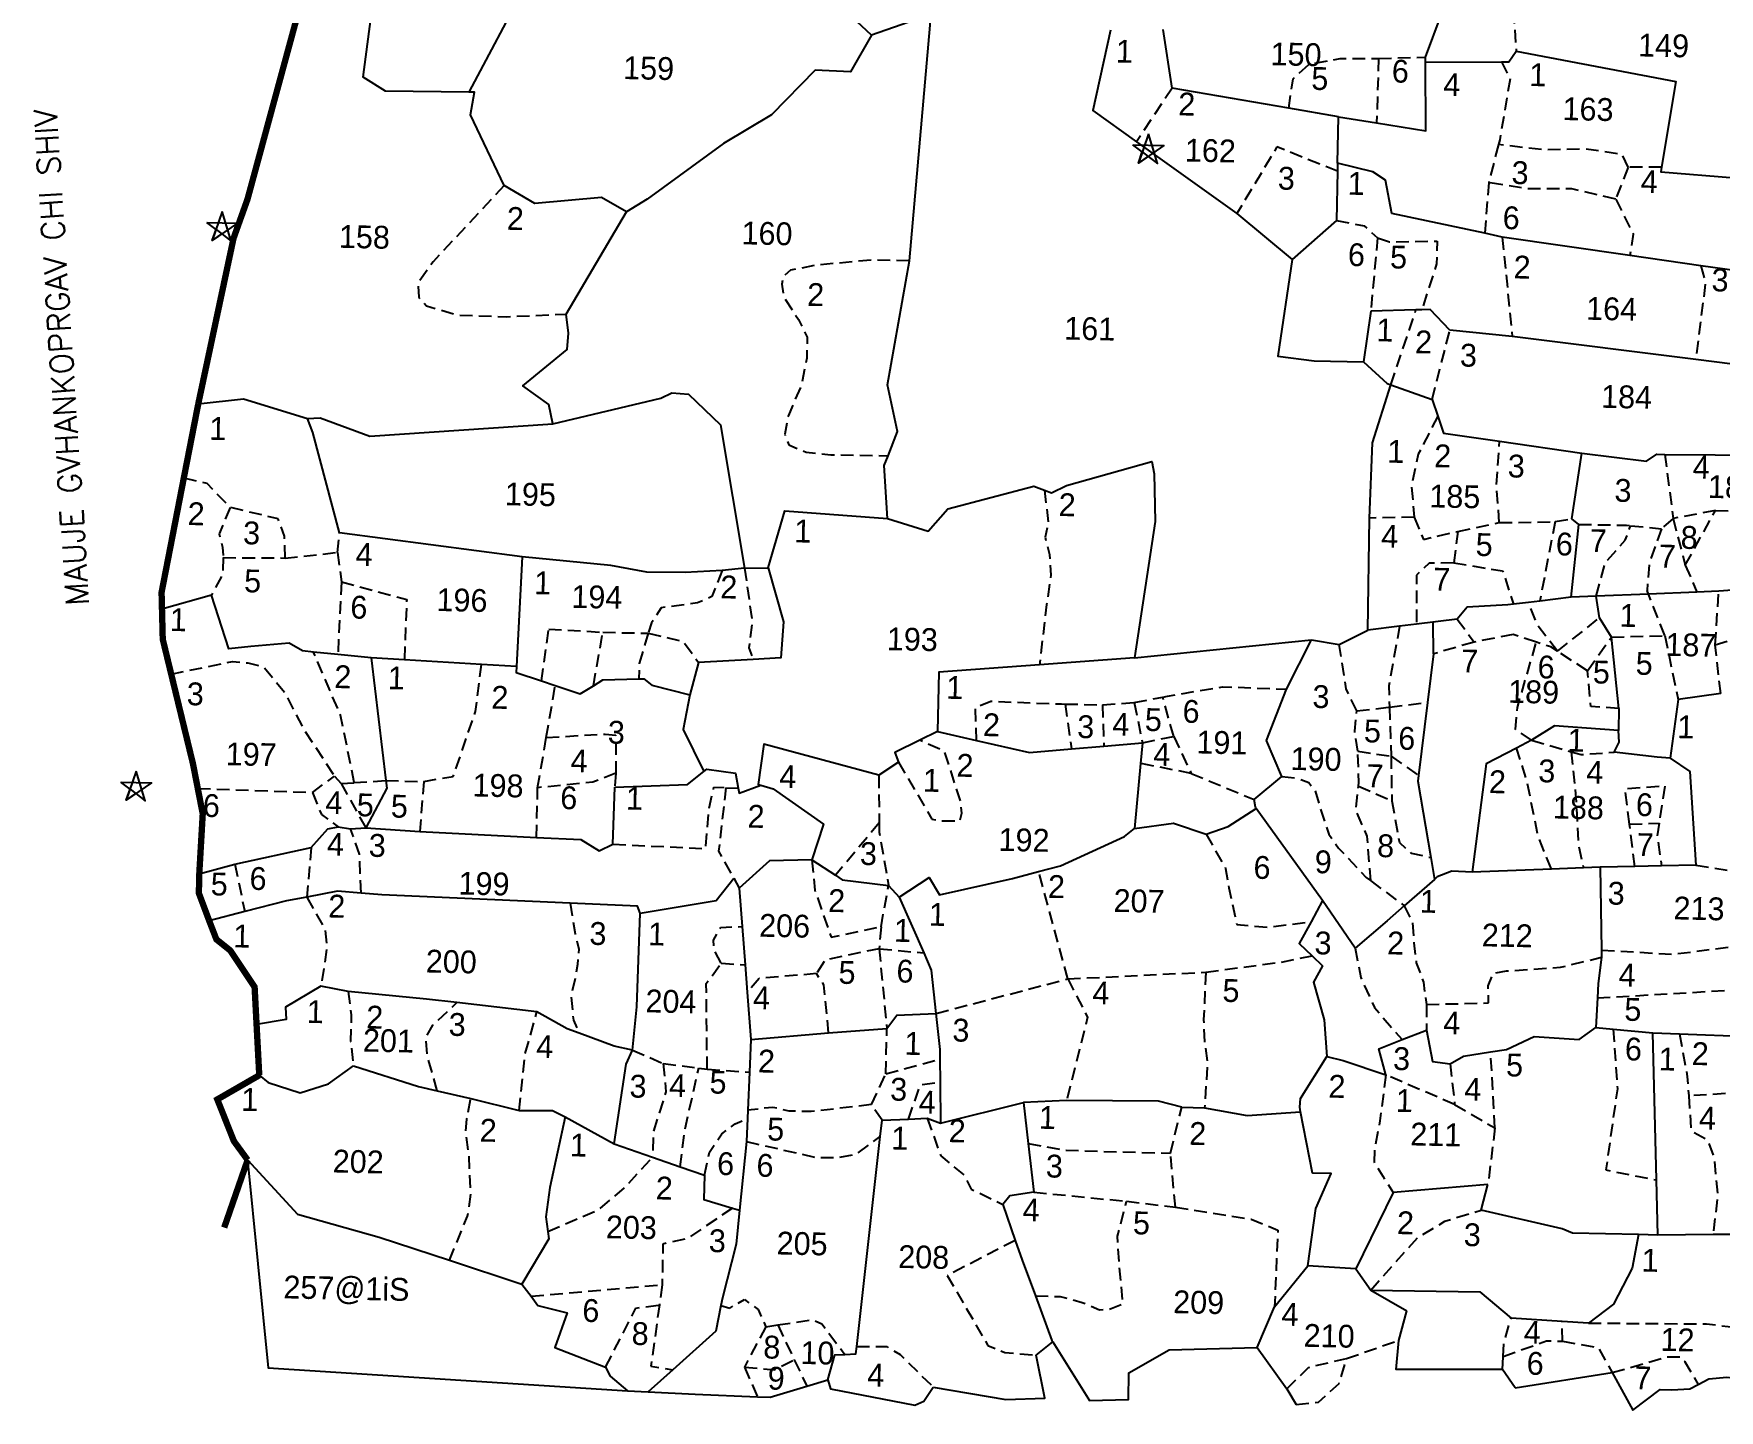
# Model space of a CAD drawing. Header units: metres. Extents: x 291404 to 294611, y 2095644 to 2100556.
# Drawn here: x 291773 to 292436, y 2098961 to 2099503 of the extents above; entities that cross this region are included whole.
import ezdxf
from ezdxf.enums import TextEntityAlignment as Align

# ---------------------------------------------------------------- set-up
doc = ezdxf.new("R2010")
doc.units = ezdxf.units.M
doc.header["$MEASUREMENT"] = 0
doc.linetypes.add('DASHED', pattern=[0.75, 0.5, -0.25])
doc.linetypes.add('DIVIDE', pattern=[1.25, 0.5, -0.25, 0, -0.25, 0, -0.25])
for name, color, linetype in [('OFF', 1, 'Continuous'), ('POLY_PARCEL', 6, 'Continuous'), ('POLY_SUBPARCEL', 6, 'DASHED'), ('SYM_STONE', 1, 'Continuous'), ('TEXT_MAPIN', 7, 'Continuous'), ('TEXT_MAPOUT', 7, 'Continuous'), ('TEXT_PARCEL', 7, 'Continuous'), ('V_BOUND_LINE', 7, 'Continuous'), ('V_DIVIDE_LINE', 7, 'DIVIDE')]:
    doc.layers.add(name, color=color, linetype=linetype)
doc.styles.get("Standard").update_dxf_attribs({"font": 'simplex.shx'})
doc.styles.add('TEXT_MAP', font='', dxfattribs={"height": 2.5})
doc.styles.get('TEXT_MAP').set_extended_font_data('Kruti Dev 050')

# ---------------------------------------------------------------- blocks, each defined once
blk = doc.blocks.new('STONE_STAR')
for points in [[(-0.607, 0.197), (0.607, 0.197), (-0.376, -0.517), (-0.233, -0.075)], [(0, 0.639), (-0.376, -0.517), (0, -0.244), (0.375, -0.517)]]:
    blk.add_lwpolyline(points, close=True)
blk.add_lwpolyline([(-0.233, -0.075), (0, -0.244)])

msp = doc.modelspace()

# ---------------------------------------------------------------- linework, layer by layer
at = {"layer": 'OFF'}
for points in [[(291856.86, 2099059.83), (291864.92, 2098978.07), (292006.31, 2098969.06)], [(292292.69, 2099016.99), (292298.61, 2099008.65)]]:
    msp.add_lwpolyline(points, dxfattribs=at)
at = {"layer": 'POLY_PARCEL'}
for points in [[(291943.91, 2099479.82), (291911.06, 2099480.18), (291902.24, 2099485.73), (291906, 2099513.71), (291883.29, 2099535.15)], [(292102.21, 2099502.3), (292092.74, 2099511.08), (292072.02, 2099511.88), (292068.22, 2099534.83)], [(291966.31, 2099522.13), (291943.91, 2099479.82)], [(292125.26, 2099506.23), (292125.62, 2099510.37), (292102.21, 2099502.3)], [(292320.15, 2099493.58), (292326.33, 2099510.14)], [(292102.21, 2099502.3), (292094.03, 2099487.82), (292080.1, 2099488.48), (292062.92, 2099470.98), (292044.09, 2099459.58), (292013.94, 2099437.71), (292005.87, 2099432.78)], [(292117.13, 2099413.48), (292125.26, 2099506.23)], [(292196.28, 2099504.17), (292189.27, 2099472.65), (292206.46, 2099460.33)], [(292220.46, 2099481.45), (292216.99, 2099504.49)], [(292320.16, 2099491.6), (292320.15, 2099493.58)], [(292349.98, 2099491.71), (292352.98, 2099491.73), (292355.84, 2099496.02)], [(292355.84, 2099496.02), (292418.57, 2099483.99), (292412.97, 2099450.29)], [(292300.91, 2099467.77), (292320.33, 2099464.67), (292320.16, 2099491.6)], [(292320.16, 2099491.6), (292349.98, 2099491.71)], [(292266.34, 2099473.54), (292220.46, 2099481.45)], [(291957.82, 2099443.09), (291944.47, 2099470.89), (291946.09, 2099479.79), (291943.91, 2099479.82)], [(292285.98, 2099470.15), (292266.34, 2099473.54)], [(292285.59, 2099451.95), (292285.98, 2099470.15)], [(292285.98, 2099470.15), (292300.91, 2099467.77)], [(292206.46, 2099460.33), (292245.91, 2099432.07)], [(292285.52, 2099448.76), (292285.11, 2099429.39)], [(292285.59, 2099451.95), (292285.52, 2099448.76)], [(292343.47, 2099424.31), (292306.96, 2099432.09), (292304.46, 2099445.21), (292299.38, 2099448.49), (292285.59, 2099451.95)], [(292412.97, 2099450.29), (292412.67, 2099448.48), (292441.63, 2099446.1)], [(292005.87, 2099432.78), (291995.98, 2099438.35), (291969.83, 2099436.05), (291957.82, 2099443.09)], [(291982.13, 2099392.54), (292005.87, 2099432.78)], [(292245.91, 2099432.07), (292267.64, 2099414)], [(292285.11, 2099429.39), (292267.64, 2099414)], [(292350.34, 2099422.85), (292343.47, 2099424.31)], [(292400.55, 2099415.61), (292350.34, 2099422.85)], [(292267.64, 2099414), (292262.1, 2099376.06), (292276.3, 2099374.18), (292295.7, 2099373.76)], [(292428.4, 2099411.59), (292400.55, 2099415.61)], [(292108.73, 2099336.84), (292112.48, 2099346.39), (292108.58, 2099364.7), (292117.13, 2099413.48)], [(292442.65, 2099409.53), (292428.4, 2099411.59)], [(292316.39, 2099394.18), (292298.61, 2099393.66)], [(292318.7, 2099394.25), (292316.39, 2099394.18)], [(292329.75, 2099386.26), (292322, 2099394.35), (292318.7, 2099394.25)], [(291976.92, 2099349.42), (291975.29, 2099356.95), (291965.08, 2099364.32), (291982.55, 2099378.6), (291983.04, 2099385.02), (291982.13, 2099392.54)], [(292298.61, 2099393.66), (292295.7, 2099373.76)], [(292354.26, 2099383.76), (292329.75, 2099386.26)], [(292426.41, 2099374.62), (292354.26, 2099383.76)], [(292470.81, 2099369), (292426.41, 2099374.62)], [(292295.7, 2099373.76), (292305.03, 2099365.25), (292306.53, 2099364.71)], [(291976.92, 2099349.42), (292019.44, 2099359.46), (292023.77, 2099361.51), (292030.2, 2099361.01), (292042.81, 2099348.95), (292052.34, 2099292.64)], [(292298.12, 2099312.3), (292299.3, 2099341.94), (292306.53, 2099364.71)], [(292306.53, 2099364.71), (292322.72, 2099358.93)], [(291837.45, 2099357.29), (291855.2, 2099359.16), (291880.42, 2099351.48)], [(292322.72, 2099358.93), (292324.94, 2099352.39)], [(291880.42, 2099351.48), (291885.43, 2099351.73), (291904.95, 2099344.52), (291976.92, 2099349.42)], [(291893.01, 2099306.44), (291882.48, 2099346.01), (291880.42, 2099351.48)], [(292324.94, 2099352.39), (292327.19, 2099345.77), (292349.25, 2099342.58)], [(292349.25, 2099342.58), (292381.69, 2099337.88)], [(292108.54, 2099312.17), (292107.19, 2099332.93), (292108.73, 2099336.84)], [(292170.25, 2099323.28), (292173, 2099322.27), (292178.97, 2099325.09), (292212.49, 2099334.58), (292213.46, 2099329.73), (292213.87, 2099310.92), (292205.74, 2099257.38)], [(292377.74, 2099311.99), (292381.69, 2099337.88)], [(292381.69, 2099337.88), (292407.09, 2099334.72), (292411.11, 2099337.41), (292414.28, 2099337.38)], [(292414.28, 2099337.38), (292473.69, 2099336.86)], [(292108.54, 2099312.17), (292124.58, 2099307.18), (292132.29, 2099315.88), (292166.07, 2099324.83), (292170.25, 2099323.28)], [(292061.64, 2099292.8), (292068.2, 2099315.18), (292108.54, 2099312.17)], [(292297.45, 2099268.27), (292298.12, 2099312.3)], [(292377.38, 2099281.18), (292380.39, 2099309.84)], [(292380.39, 2099309.84), (292377.74, 2099311.99)], [(291964.82, 2099297.12), (291893.01, 2099306.44)], [(291964.82, 2099297.12), (291962.63, 2099253.92)], [(292043.44, 2099291.68), (292028.91, 2099290.91), (292013.87, 2099290.97), (291999.68, 2099293.69), (291964.82, 2099297.12)], [(292052.34, 2099292.64), (292043.44, 2099291.68)], [(292052.34, 2099292.64), (292061.64, 2099292.8)], [(292061.64, 2099292.8), (292067.65, 2099271.5), (292066.6, 2099257.33), (292055.73, 2099256.74)], [(291842.7, 2099282.02), (291823.17, 2099276.54)], [(291882.74, 2099259.61), (291878.5, 2099260.04), (291873.19, 2099263.11), (291858.12, 2099261.82), (291849.5, 2099260.93), (291842.7, 2099282.02)], [(292377.38, 2099281.18), (292365.1, 2099279.68)], [(292387.22, 2099281.58), (292377.38, 2099281.18)], [(292407.8, 2099282.41), (292387.22, 2099281.58)], [(292388.61, 2099273.08), (292387.22, 2099281.58)], [(292426.92, 2099283.19), (292407.8, 2099282.41)], [(292435.5, 2099283.53), (292426.92, 2099283.19)], [(292455.07, 2099285.01), (292435.5, 2099283.53)], [(292354.79, 2099278.41), (292352.47, 2099278.13), (292336.59, 2099277.27), (292332.59, 2099272.57)], [(292360.6, 2099279.12), (292354.79, 2099278.41)], [(292365.1, 2099279.68), (292360.6, 2099279.12)], [(292286.17, 2099262.56), (292297.45, 2099268.27)], [(292309.98, 2099269.8), (292297.45, 2099268.27)], [(292316.65, 2099270.62), (292309.98, 2099269.8)], [(292332.59, 2099272.57), (292316.65, 2099270.62)], [(292323.31, 2099258.86), (292323.12, 2099271.41)], [(292393.29, 2099265.46), (292388.61, 2099273.08)], [(292205.74, 2099257.38), (292275.33, 2099264.45)], [(292265.51, 2099245.05), (292275.33, 2099264.45)], [(292275.33, 2099264.45), (292286.17, 2099262.56)], [(292396.21, 2099237.43), (292393.29, 2099265.46)], [(291892.35, 2099258.63), (291882.74, 2099259.61)], [(291905.39, 2099257.29), (291892.35, 2099258.63)], [(291918.5, 2099256.52), (291905.39, 2099257.29)], [(291905.39, 2099257.29), (291911.21, 2099209.03)], [(291948.84, 2099254.73), (291918.5, 2099256.52)], [(291962.63, 2099253.92), (291948.84, 2099254.73)], [(292034.13, 2099255.56), (292030.84, 2099242.8)], [(292055.73, 2099256.74), (292034.13, 2099255.56)], [(292168.33, 2099254.62), (292128.76, 2099251.7), (292128.26, 2099228.35)], [(292205.74, 2099257.38), (292168.33, 2099254.62)], [(292323.31, 2099258.86), (292320.96, 2099239.8)], [(291962.63, 2099253.92), (291962.51, 2099251.51), (291972.39, 2099248.23)], [(291972.39, 2099248.23), (291977.86, 2099246.41)], [(291992.83, 2099246.37), (291996.57, 2099248.63), (292010.76, 2099249.04)], [(292010.76, 2099249.04), (292012.7, 2099249.09), (292015.87, 2099246.61), (292030.84, 2099242.8)], [(291977.86, 2099246.41), (291987.59, 2099243.18), (291992.83, 2099246.37)], [(292030.84, 2099242.8), (292028.13, 2099229.16), (292036.34, 2099212.65)], [(292263.7, 2099210.71), (292257.56, 2099224.81), (292265.51, 2099245.05)], [(292436.26, 2099243.26), (292419.55, 2099240.93)], [(292320.96, 2099239.8), (292317.42, 2099211.1)], [(292396.21, 2099237.43), (292396.11, 2099228.73)], [(292419.55, 2099240.93), (292416.37, 2099217.9)], [(292128.26, 2099228.35), (292121.19, 2099224.89)], [(292128.26, 2099228.35), (292143.57, 2099224.83)], [(292394.32, 2099220.18), (292396.28, 2099224.16), (292396.11, 2099228.73), (292370.89, 2099230.61), (292361.9, 2099224.9)], [(292105.06, 2099211.12), (292059.9, 2099223.36), (292057.69, 2099207.56), (292058.73, 2099207.25)], [(292121.19, 2099224.89), (292111.43, 2099220.11), (292112.86, 2099216.33)], [(292143.57, 2099224.83), (292164.36, 2099220.06), (292180.88, 2099221.5)], [(292180.88, 2099221.5), (292193.67, 2099222.62)], [(292193.67, 2099222.62), (292208.78, 2099223.94)], [(292208.78, 2099223.94), (292208.03, 2099215.81)], [(292355.99, 2099221.84), (292343.97, 2099215.61), (292338.49, 2099173.03)], [(292361.9, 2099224.9), (292355.99, 2099221.84)], [(292112.86, 2099216.33), (292105.06, 2099211.12)], [(292208.03, 2099215.81), (292205.64, 2099190.17)], [(292416.37, 2099217.9), (292411.2, 2099218.2), (292394.32, 2099220.18)], [(292416.37, 2099217.9), (292424.05, 2099212.63), (292426.49, 2099175.79)], [(291911.21, 2099209.03), (291911.56, 2099206.13), (291903.36, 2099190.45)], [(292001.31, 2099206.52), (292029.82, 2099207.52), (292036.34, 2099212.65)], [(292036.34, 2099212.65), (292037.47, 2099213.54), (292048.72, 2099211.95), (292049.8, 2099206.1)], [(292252.76, 2099201.55), (292263.7, 2099210.71)], [(292317.42, 2099211.1), (292317.14, 2099208.77), (292322.18, 2099178.82)], [(292000.56, 2099183.98), (292001.31, 2099206.52)], [(292049.8, 2099206.1), (292050.17, 2099204.13), (292058.73, 2099207.25)], [(292058.73, 2099207.25), (292063.56, 2099205.83), (292083.42, 2099191.97), (292078.82, 2099177.84)], [(292253.58, 2099198.1), (292253.24, 2099198.58), (292252.76, 2099201.55)], [(292233.81, 2099187.96), (292242.47, 2099191), (292253.58, 2099198.1)], [(292279.68, 2099161.93), (292253.58, 2099198.1)], [(291881.88, 2099182.69), (291888.37, 2099190.13), (291892.48, 2099190.84)], [(291892.48, 2099190.84), (291897.33, 2099190.14)], [(291897.33, 2099190.14), (291903.36, 2099190.45)], [(291903.36, 2099190.45), (291924.55, 2099189.08)], [(291924.55, 2099189.08), (291970.49, 2099186.61)], [(292167.99, 2099173.23), (292176.58, 2099175.48), (292201.81, 2099187.03), (292205.64, 2099190.17)], [(292205.64, 2099190.17), (292221, 2099192.26), (292233.81, 2099187.96)], [(291851.84, 2099176.17), (291881.88, 2099182.69)], [(291970.49, 2099186.61), (291987.97, 2099185.86), (291995.13, 2099181.41), (292000.56, 2099183.98)], [(291837.84, 2099172.44), (291851.84, 2099176.17)], [(292078.82, 2099177.84), (292062.12, 2099177.51), (292050.13, 2099166.75)], [(292078.82, 2099177.84), (292088.1, 2099171.79)], [(292322.18, 2099178.82), (292323.64, 2099170.2)], [(292388.85, 2099174.98), (292382.32, 2099174.72)], [(292402.48, 2099175.27), (292388.85, 2099174.98)], [(292388.85, 2099174.98), (292389.43, 2099142.35)], [(292412.92, 2099175.49), (292402.48, 2099175.27)], [(292426.49, 2099175.79), (292412.92, 2099175.49)], [(292011.27, 2099156.89), (292041.2, 2099161.89), (292048.11, 2099170.61)], [(292048.11, 2099170.61), (292050.13, 2099166.75)], [(292088.1, 2099171.79), (292090.74, 2099170.06), (292108.97, 2099167.79)], [(292113.17, 2099163.14), (292124.89, 2099170.95), (292129.04, 2099164.14), (292157.66, 2099170.51), (292167.99, 2099173.23)], [(292323.64, 2099170.2), (292311.78, 2099159.79)], [(292338.49, 2099173.03), (292330.44, 2099173.47), (292324.75, 2099171.17), (292323.64, 2099170.2)], [(292369.65, 2099174.23), (292338.49, 2099173.03)], [(292382.32, 2099174.72), (292369.65, 2099174.23)], [(291880.14, 2099163.14), (291872.18, 2099161.74), (291855.71, 2099157.52)], [(291901.54, 2099164.83), (291892.15, 2099165.61), (291880.14, 2099163.14)], [(291983.7, 2099160.8), (291909.59, 2099164.16), (291901.54, 2099164.83)], [(292050.13, 2099166.75), (292051.32, 2099151.62)], [(292108.97, 2099167.79), (292113.17, 2099163.14)], [(292113.17, 2099163.14), (292122.79, 2099141.26)], [(292279.68, 2099161.93), (292275.12, 2099153.55)], [(292292.44, 2099143.12), (292279.68, 2099161.93)], [(291855.71, 2099157.52), (291841.73, 2099153.94)], [(292011.27, 2099156.89), (292010.25, 2099159.6), (291983.7, 2099160.8)], [(292008.22, 2099103.08), (292009.95, 2099120.12), (292011.27, 2099156.89)], [(292311.78, 2099159.79), (292305.03, 2099153.87), (292292.44, 2099143.12)], [(292051.32, 2099151.62), (292052.51, 2099136.58)], [(292275.12, 2099153.55), (292270.45, 2099144.94), (292275.51, 2099140.1)], [(292389.43, 2099142.35), (292389.38, 2099139.56)], [(292052.51, 2099136.58), (292053.36, 2099125.8)], [(292122.79, 2099141.26), (292125.77, 2099134.5), (292127.6, 2099117.49)], [(292275.51, 2099140.1), (292279.66, 2099136.14), (292276.04, 2099129.78), (292280.29, 2099114.91), (292281.31, 2099100.49)], [(292389.38, 2099139.56), (292388.08, 2099129.26), (292387.77, 2099123.57)], [(291885.69, 2099128.25), (291871.81, 2099119.96), (291871.95, 2099115.05), (291860.37, 2099113.16)], [(291896.39, 2099126.15), (291885.69, 2099128.25)], [(291939.17, 2099121.71), (291927.23, 2099123.07), (291896.39, 2099126.15)], [(292053.36, 2099125.8), (292054.82, 2099107.24)], [(292387.77, 2099123.57), (292387.15, 2099111.93)], [(291970.65, 2099118.12), (291939.17, 2099121.71)], [(291987.31, 2099109.66), (291982.6, 2099111.41), (291970.65, 2099118.12)], [(292108.27, 2099111.49), (292112.14, 2099116.77), (292127.6, 2099117.49)], [(292127.6, 2099117.49), (292127.74, 2099117.49)], [(292127.6, 2099117.49), (292129.14, 2099103.27), (292129.16, 2099099.48)], [(292008.22, 2099103.08), (292000.99, 2099104.58), (291987.31, 2099109.66)], [(292054.82, 2099107.24), (292085.39, 2099109.83)], [(292085.39, 2099109.83), (292108.27, 2099111.49)], [(292310.91, 2099107.15), (292320.49, 2099110.94)], [(292320.49, 2099110.94), (292321.7, 2099104.73), (292322.91, 2099098.53), (292329.88, 2099097.58)], [(292345.75, 2099102.32), (292352.04, 2099103.28), (292362.89, 2099108.42), (292380.6, 2099107.24), (292387.15, 2099111.93)], [(292387.15, 2099111.93), (292393.93, 2099111.3)], [(292393.93, 2099111.3), (292409.51, 2099109.83)], [(292411.02, 2099051.95), (292409.51, 2099109.83)], [(292409.51, 2099109.83), (292420, 2099109.43)], [(292420, 2099109.43), (292447.46, 2099108.36)], [(292001.06, 2099066.19), (292005.68, 2099097.49), (292008.22, 2099103.08)], [(292054.82, 2099107.24), (292054.25, 2099094.36)], [(292304.53, 2099093.28), (292301.79, 2099103.55), (292310.91, 2099107.15)], [(292329.88, 2099097.58), (292335.05, 2099100.69), (292345.75, 2099102.32)], [(291861.43, 2099093.14), (291864.99, 2099090.29), (291877.54, 2099086.26), (291888.63, 2099089.79), (291898.45, 2099096.83)], [(291898.45, 2099096.83), (291924.08, 2099088.76), (291931.44, 2099087.07)], [(292129.16, 2099099.48), (292129.22, 2099090.54)], [(292271.02, 2099078.77), (292270.67, 2099080.58), (292271.01, 2099084.06), (292281.31, 2099100.49)], [(292281.31, 2099100.49), (292287.72, 2099099.01), (292304.53, 2099093.28)], [(292054.25, 2099094.36), (292053.59, 2099079.39)], [(292129.22, 2099090.54), (292129.32, 2099074.26)], [(291931.44, 2099087.07), (291944.66, 2099084.02)], [(291944.66, 2099084.02), (291963.64, 2099079.32)], [(292129.32, 2099074.26), (292162.01, 2099082.43)], [(292178.97, 2099083.16), (292162.01, 2099082.43)], [(292162.01, 2099082.43), (292163.88, 2099066.3)], [(292224.26, 2099080.56), (292215.08, 2099082.93), (292178.97, 2099083.16)], [(291963.64, 2099079.32), (291976.81, 2099079.31), (291981.73, 2099076.73)], [(291981.73, 2099076.73), (291975.77, 2099048.94), (291974.18, 2099037.43), (291974.95, 2099031.7)], [(291981.73, 2099076.73), (292001.06, 2099066.19)], [(292053.45, 2099076.13), (292053.05, 2099067.05)], [(292053.59, 2099079.39), (292053.45, 2099076.13)], [(292106.39, 2099075.43), (292116.78, 2099075.92)], [(292116.78, 2099075.92), (292124.18, 2099076.27)], [(292124.18, 2099076.27), (292129.32, 2099074.26)], [(292224.26, 2099080.56), (292233.22, 2099080.37)], [(292233.22, 2099080.37), (292249.99, 2099077.3), (292271.02, 2099078.77)], [(292273.91, 2099018.2), (292277.07, 2099040.69), (292283.01, 2099054.53), (292275.76, 2099054.69), (292271.02, 2099078.77)], [(292096.42, 2098986.41), (292105.67, 2099069.02)], [(292105.67, 2099069.02), (292106.39, 2099075.43)], [(292001.06, 2099066.19), (292016.07, 2099060.98)], [(292053.05, 2099067.05), (292050.31, 2099040.11)], [(292163.88, 2099066.3), (292166.09, 2099047.16)], [(291856.86, 2099059.83), (291876.52, 2099038.48), (291908.57, 2099029.47)], [(292016.07, 2099060.98), (292027.01, 2099057.19)], [(292027.01, 2099057.19), (292036.54, 2099053.88)], [(292036.54, 2099053.88), (292036.33, 2099044.22), (292047.58, 2099040.91)], [(292344.72, 2099050.21), (292307.42, 2099047.03)], [(292342.09, 2099040.11), (292344.72, 2099050.21)], [(292411.58, 2099030.29), (292411.02, 2099051.95)], [(292166.09, 2099047.16), (292156.66, 2099045.75), (292153.9, 2099042.3)], [(292153.9, 2099042.3), (292158.79, 2099028.21)], [(292307.42, 2099047.03), (292292.69, 2099016.99), (292273.91, 2099018.2)], [(292050.31, 2099040.11), (292048.95, 2099026.74), (292043.67, 2099005.63), (292043.04, 2099002.59)], [(292047.58, 2099040.91), (292050.31, 2099040.11)], [(292403.95, 2099030.47), (292377.9, 2099031.02), (292373.91, 2099032.72), (292342.09, 2099040.11)], [(291908.57, 2099029.47), (291936.23, 2099020.39)], [(291974.95, 2099031.7), (291975.34, 2099028.81), (291964.75, 2099011.04)], [(292403.95, 2099030.47), (292401.43, 2099017.31), (292394.06, 2099003.09), (292384.21, 2098995.66)], [(292411.58, 2099030.29), (292403.95, 2099030.47)], [(292433.23, 2099030.46), (292411.58, 2099030.29)], [(292450.84, 2099030.29), (292448.67, 2099030.57), (292433.23, 2099030.46)], [(292158.79, 2099028.21), (292161.49, 2099020.4), (292166.7, 2099006.33)], [(291936.23, 2099020.39), (291964.75, 2099011.04)], [(292260.77, 2099002.05), (292273.91, 2099018.2)], [(291964.75, 2099011.04), (291968.32, 2099006.21)], [(291968.32, 2099006.21), (291971.02, 2099002.58), (291982.51, 2098999.65), (291977.65, 2098986.05), (291997.64, 2098978.38)], [(292043.04, 2099002.59), (292040.97, 2098992.53), (292024.06, 2098977.34)], [(292166.7, 2099006.33), (292173.16, 2098988.88), (292173.57, 2098988.23)], [(292298.61, 2099008.65), (292312.82, 2099000.48)], [(292298.61, 2099008.65), (292341.57, 2099007.97), (292353.84, 2098997.66)], [(292253.98, 2098986.08), (292260.77, 2099002.05)], [(292309.59, 2098988.88), (292312.82, 2099000.48)], [(292373.89, 2098996.34), (292353.84, 2098997.66)], [(292384.21, 2098995.66), (292373.89, 2098996.34)], [(292085.13, 2098973.29), (292087.76, 2098983.17), (292091.78, 2098983.34)], [(292091.78, 2098983.34), (292096.1, 2098983.53), (292096.42, 2098986.41)], [(292126.45, 2098970.52), (292155.1, 2098965.62), (292170.42, 2098966.09), (292167.02, 2098983.09)], [(292167.02, 2098983.09), (292173.57, 2098988.23)], [(292173.57, 2098988.23), (292187.97, 2098965.19), (292203.3, 2098965.67), (292203.52, 2098976.14), (292219.3, 2098985.21), (292253.98, 2098986.08)], [(292253.98, 2098986.08), (292265.66, 2098969.74)], [(292350.42, 2098977.38), (292308.61, 2098977.46), (292309.59, 2098988.88)], [(291997.64, 2098978.38), (291999.44, 2098974.85), (292006.31, 2098969.06), (292014.38, 2098968.64)], [(292024.06, 2098977.34), (292014.38, 2098968.64)], [(292355.43, 2098970.22), (292350.42, 2098977.38)], [(292355.43, 2098970.22), (292393.57, 2098976.19)], [(292393.57, 2098976.19), (292401.67, 2098961.37), (292412.43, 2098969.55), (292417.05, 2098969.45), (292424.11, 2098969.84)], [(292057.43, 2098966.72), (292062.41, 2098966.52), (292076.8, 2098970.81)], [(292076.8, 2098970.81), (292085.13, 2098973.29)], [(292085.13, 2098973.29), (292086.13, 2098969.77), (292119.31, 2098963.43), (292122.84, 2098964.96), (292126.45, 2098970.52)], [(292265.66, 2098969.74), (292269.32, 2098963.67)], [(292424.11, 2098969.84), (292427.38, 2098971.54)], [(292427.38, 2098971.54), (292431.61, 2098973.74), (292438.69, 2098974.41), (292440.85, 2098974.09), (292448.57, 2098966.87), (292455.64, 2098967.26)], [(292014.38, 2098968.64), (292032.88, 2098967.69), (292057.43, 2098966.72)]]:
    msp.add_lwpolyline(points, dxfattribs=at)
at = {"layer": 'POLY_SUBPARCEL', "ltscale": 10, "flags": 128}
for points in [[(292354.17, 2099519.32), (292355.84, 2099496.02)], [(292301.72, 2099493.07), (292320.15, 2099493.58)], [(292266.34, 2099473.54), (292268.05, 2099485.14), (292274.29, 2099490.77), (292286.59, 2099493.03), (292301.72, 2099493.07)], [(292301.72, 2099493.07), (292300.91, 2099467.77)], [(292349.98, 2099491.71), (292353.44, 2099485.12), (292349.33, 2099461.08), (292348.84, 2099459.2)], [(292220.46, 2099481.45), (292206.46, 2099460.33)], [(292285.52, 2099448.76), (292261.71, 2099458.27), (292245.91, 2099432.07)], [(292348.84, 2099459.2), (292345, 2099444.25)], [(292399.9, 2099450.28), (292397.49, 2099455.37), (292383.12, 2099457.48), (292367.26, 2099457.1), (292348.84, 2099459.2)], [(292399.9, 2099450.28), (292394.95, 2099437.78)], [(292412.97, 2099450.29), (292399.9, 2099450.28)], [(291957.82, 2099443.09), (291929.79, 2099413.09), (291923.82, 2099404.67), (291924.25, 2099399.14), (291927.22, 2099395.77), (291939.56, 2099392.2), (291958.87, 2099391.51), (291982.13, 2099392.54)], [(292345, 2099444.25), (292343.47, 2099424.31)], [(292394.95, 2099437.78), (292377.74, 2099441.75), (292360.44, 2099441.76), (292345, 2099444.25)], [(292394.95, 2099437.78), (292401.86, 2099423.95), (292400.55, 2099415.61)], [(292285.11, 2099429.39), (292296, 2099427.29), (292301.3, 2099422.49)], [(292301.3, 2099422.49), (292298.61, 2099393.66)], [(292301.3, 2099422.49), (292305.95, 2099420.95), (292324.69, 2099421.27), (292324.5, 2099412.27), (292318.7, 2099394.25)], [(292350.34, 2099422.85), (292354.26, 2099383.76)], [(292117.13, 2099413.48), (292102.45, 2099413.8), (292080.6, 2099411.79), (292070.35, 2099409.8), (292067.53, 2099407.38), (292066.92, 2099404.36), (292067.64, 2099399.38), (292073.52, 2099390.42), (292076.96, 2099383.45), (292076.78, 2099375.18), (292074.62, 2099364.47), (292069.4, 2099352.44), (292068.14, 2099345.3), (292069.71, 2099341.13), (292076.55, 2099338.22), (292086.18, 2099337.19), (292108.73, 2099336.84)], [(292428.4, 2099411.59), (292430.28, 2099404.97), (292426.41, 2099374.62)], [(292306.53, 2099364.71), (292316.39, 2099394.18)], [(292322.72, 2099358.93), (292329.75, 2099386.26)], [(292324.94, 2099352.39), (292317.3, 2099337.42), (292314.62, 2099324.72), (292315.74, 2099312.62)], [(292349.17, 2099310.53), (292348.1, 2099325.04), (292349.25, 2099342.58)], [(292414.28, 2099337.38), (292417.54, 2099312.17)], [(291831.76, 2099328.1), (291840.8, 2099326.02), (291849.94, 2099316.49)], [(292170.25, 2099323.28), (292171.79, 2099310.75), (292170.54, 2099304.8), (292172.26, 2099298.04), (292172.83, 2099289.81), (292171.09, 2099278.27), (292168.33, 2099254.62)], [(291849.94, 2099316.49), (291845.61, 2099306.12), (291846.99, 2099300.86), (291847.27, 2099296.75)], [(291871.56, 2099296.6), (291871.37, 2099305.2), (291868.9, 2099311.97), (291849.94, 2099316.49)], [(292434.17, 2099315.27), (292417.54, 2099312.17)], [(292422.32, 2099293.79), (292434.17, 2099315.27)], [(292434.17, 2099315.27), (292445.9, 2099315.02), (292459.52, 2099310.94)], [(292315.74, 2099312.62), (292298.12, 2099312.3)], [(292315.74, 2099312.62), (292319.35, 2099303.92), (292332.88, 2099307.08)], [(292332.88, 2099307.08), (292349.17, 2099310.53)], [(292349.17, 2099310.53), (292369.88, 2099310.78), (292371.17, 2099310.98)], [(292371.17, 2099310.98), (292365.1, 2099279.68)], [(292371.17, 2099310.98), (292377.74, 2099311.99)], [(292380.39, 2099309.84), (292399.19, 2099309.46), (292400.83, 2099309.3)], [(292387.22, 2099281.58), (292390.94, 2099294.81), (292398.72, 2099303.61), (292400.83, 2099309.3)], [(292400.83, 2099309.3), (292412.97, 2099308.13)], [(292412.97, 2099308.13), (292408.2, 2099294.78), (292407.27, 2099283.77)], [(292417.54, 2099312.17), (292412.97, 2099308.13)], [(292417.54, 2099312.17), (292422.32, 2099293.79)], [(291892.16, 2099298.78), (291893.01, 2099306.44)], [(292332.88, 2099307.08), (292331.23, 2099294.7)], [(291847.27, 2099296.75), (291847.14, 2099290.4), (291842.7, 2099282.02)], [(291847.27, 2099296.75), (291871.56, 2099296.6)], [(291871.56, 2099296.6), (291892.16, 2099298.78)], [(291892.16, 2099298.78), (291893.78, 2099287.17)], [(292331.23, 2099294.7), (292321.56, 2099294.56), (292316.63, 2099289.84), (292316.65, 2099270.62)], [(292331.23, 2099294.7), (292350.49, 2099291.53), (292354.79, 2099278.41)], [(292043.44, 2099291.68), (292039.47, 2099281.43), (292033.81, 2099278.94), (292019.57, 2099277), (292015.7, 2099271.11), (292014.45, 2099266.98)], [(292052.34, 2099292.64), (292055.32, 2099271.39), (292054.43, 2099264.68), (292053.98, 2099261.33), (292055.73, 2099256.74)], [(292422.32, 2099293.79), (292426.92, 2099283.19)], [(291893.78, 2099287.17), (291892.35, 2099258.63)], [(291893.78, 2099287.17), (291919.42, 2099280.27), (291918.5, 2099256.52)], [(292407.8, 2099282.41), (292407.27, 2099283.77)], [(292414.26, 2099266.08), (292407.8, 2099282.41)], [(292434.07, 2099262.44), (292435.5, 2099283.53)], [(292372.05, 2099259.96), (292364.43, 2099269.78), (292360.6, 2099279.12)], [(291972.39, 2099248.23), (291975.29, 2099268.61)], [(291975.29, 2099268.61), (291996.57, 2099267.41)], [(292309.98, 2099269.8), (292305.71, 2099246.32), (292305.98, 2099237.92)], [(292332.59, 2099272.57), (292339.26, 2099263.56)], [(292372.05, 2099259.96), (292388.61, 2099273.08)], [(292434.07, 2099262.44), (292459.06, 2099269.93)], [(291992.83, 2099246.37), (291996.57, 2099267.41)], [(291996.57, 2099267.41), (292014.45, 2099266.98)], [(292014.45, 2099266.98), (292010.88, 2099255.15), (292010.76, 2099249.04)], [(292014.45, 2099266.98), (292028.25, 2099263.75), (292034.13, 2099255.56)], [(292293.16, 2099236.44), (292288.93, 2099245.11), (292286.17, 2099262.56)], [(292339.26, 2099263.56), (292339.26, 2099263.56), (292323.31, 2099258.86), (292323.31, 2099258.86)], [(292354.64, 2099266.51), (292339.26, 2099263.56)], [(292363.75, 2099263.53), (292354.64, 2099266.51)], [(292361.9, 2099224.9), (292355.52, 2099229.16), (292356.28, 2099237.76), (292363.75, 2099263.53)], [(292372.05, 2099259.96), (292369.43, 2099261.67), (292363.75, 2099263.53)], [(292383.87, 2099252.23), (292393.29, 2099265.46)], [(292393.29, 2099265.46), (292414.26, 2099266.08)], [(292414.26, 2099266.08), (292419.55, 2099240.93)], [(292436.26, 2099243.26), (292434.07, 2099262.44)], [(291826.79, 2099250.96), (291850.91, 2099255.88), (291856.88, 2099255.38), (291863.19, 2099253.75), (291871.57, 2099243.49), (291878.74, 2099229.51), (291891, 2099210.85)], [(291898.79, 2099208.24), (291893.43, 2099234.8), (291882.74, 2099259.61)], [(291926.13, 2099208.7), (291937.76, 2099210.7), (291946.52, 2099236.28), (291948.84, 2099254.73)], [(292383.87, 2099252.23), (292372.05, 2099259.96)], [(292396.21, 2099237.43), (292385.21, 2099238.2), (292383.87, 2099252.23)], [(291974.34, 2099226.03), (291977.86, 2099246.41)], [(292205.6, 2099239.74), (292216.77, 2099241.88)], [(292216.77, 2099241.88), (292218.65, 2099242.24), (292240.32, 2099245.96), (292265.51, 2099245.05)], [(292221.1, 2099226.42), (292216.77, 2099241.88)], [(292143.57, 2099224.83), (292143.11, 2099237.82), (292149.2, 2099240.25), (292177.03, 2099239.19), (292178.43, 2099239.16)], [(292178.43, 2099239.16), (292180.88, 2099221.5)], [(292178.43, 2099239.16), (292193.04, 2099238.85)], [(292193.04, 2099238.85), (292205.6, 2099239.74)], [(292193.04, 2099238.85), (292193.67, 2099222.62)], [(292205.6, 2099239.74), (292208.78, 2099223.94)], [(292293.52, 2099220.62), (292292.29, 2099228.53), (292293.16, 2099236.44)], [(292293.16, 2099236.44), (292305.98, 2099237.92)], [(292305.98, 2099237.92), (292320.96, 2099239.8)], [(292305.98, 2099237.92), (292306.58, 2099218.62)], [(291970.92, 2099206.25), (291974.34, 2099226.03)], [(291974.34, 2099226.03), (291997.53, 2099227.35), (292001.63, 2099226.89), (292001.68, 2099211.95)], [(292112.86, 2099216.33), (292126.01, 2099193.93), (292129.68, 2099193.21), (292137.05, 2099193.27), (292137.76, 2099196.28), (292137.21, 2099201.06), (292130.91, 2099220.69), (292121.19, 2099224.89)], [(292208.78, 2099223.94), (292221.1, 2099226.42)], [(292221.1, 2099226.42), (292227.99, 2099211.88)], [(292369.65, 2099174.23), (292364.29, 2099187.6), (292360.25, 2099208.18), (292355.99, 2099221.84)], [(292361.9, 2099224.9), (292377.47, 2099220.41)], [(292227.99, 2099211.88), (292208.03, 2099215.81)], [(292293.52, 2099220.62), (292306.58, 2099218.62)], [(292293.79, 2099206.82), (292293.95, 2099208.35), (292293.52, 2099220.62)], [(292306.58, 2099218.62), (292317.42, 2099211.1)], [(292306.58, 2099218.62), (292306.93, 2099201.13)], [(292377.47, 2099220.41), (292381.37, 2099219.29), (292394.32, 2099220.18)], [(292377.47, 2099220.41), (292379.47, 2099200.32), (292380.24, 2099183.91), (292382.32, 2099174.72)], [(291882.32, 2099204.42), (291891, 2099210.85)], [(291891, 2099210.85), (291893.6, 2099207.91)], [(291893.6, 2099207.91), (291898.79, 2099208.24)], [(291898.79, 2099208.24), (291911.21, 2099209.03)], [(291911.21, 2099209.03), (291926.13, 2099208.7)], [(291926.13, 2099208.7), (291924.55, 2099189.08)], [(292001.68, 2099211.95), (291992.64, 2099208.4), (291970.92, 2099206.25)], [(292001.68, 2099211.95), (292001.31, 2099206.52)], [(292105.06, 2099211.12), (292105.27, 2099192.45)], [(292227.99, 2099211.88), (292252.76, 2099201.55)], [(292263.7, 2099210.71), (292269.85, 2099210.02), (292274.22, 2099208.3), (292276.7, 2099205), (292279.09, 2099197.06), (292282.14, 2099187.95), (292285.97, 2099182.53), (292296.87, 2099170.93), (292298.62, 2099169.62)], [(291837.26, 2099205.91), (291882.32, 2099204.42)], [(291882.32, 2099204.42), (291885.87, 2099195.75), (291892.48, 2099190.84)], [(291893.6, 2099207.91), (291903.36, 2099190.45)], [(291970.49, 2099186.61), (291970.92, 2099206.25)], [(292000.56, 2099183.98), (292037.03, 2099182.31), (292038.25, 2099197.51), (292040.23, 2099206.42), (292045.01, 2099206.26)], [(292045.01, 2099206.26), (292042.09, 2099181.31), (292048.11, 2099170.61)], [(292045.01, 2099206.26), (292049.8, 2099206.1)], [(292298.62, 2099169.62), (292297.22, 2099187.16), (292292.79, 2099197.47), (292293.79, 2099206.82)], [(292293.79, 2099206.82), (292306.93, 2099201.13)], [(292400.37, 2099191.96), (292398.61, 2099205.88), (292414.3, 2099207.03), (292412.03, 2099192.28)], [(292306.93, 2099201.13), (292309.86, 2099184.67), (292314.51, 2099180.57), (292322.18, 2099178.82)], [(291901.54, 2099164.83), (291900.8, 2099180.05), (291897.33, 2099190.14)], [(292105.27, 2099192.45), (292088.1, 2099171.79)], [(292105.27, 2099192.45), (292105.31, 2099188.75), (292108.97, 2099167.79)], [(292400.37, 2099191.96), (292412.03, 2099192.28)], [(292402.48, 2099175.27), (292400.37, 2099191.96)], [(292412.03, 2099192.28), (292411.27, 2099187.34), (292412.92, 2099175.49)], [(291881.88, 2099182.69), (291880.14, 2099163.14)], [(292233.81, 2099187.96), (292241.54, 2099174.53), (292242.74, 2099166.91), (292245.96, 2099152.45), (292258.43, 2099151.37), (292275.12, 2099153.55)], [(291851.84, 2099176.17), (291855.71, 2099157.52)], [(292078.82, 2099177.84), (292079.95, 2099165.99), (292086.34, 2099147.4), (292105.98, 2099151.59)], [(292426.49, 2099175.79), (292439.81, 2099173.73), (292450.09, 2099176.24)], [(292179.42, 2099131.05), (292167.99, 2099173.23)], [(292298.62, 2099169.62), (292311.78, 2099159.79)], [(291880.14, 2099163.14), (291887.38, 2099150.35), (291888.06, 2099143.35), (291885.69, 2099128.25)], [(292105.98, 2099151.59), (292108.97, 2099167.79)], [(291983.7, 2099160.8), (291985.71, 2099148.74), (291987.08, 2099142.73), (291986.58, 2099136.77), (291985.71, 2099131.19), (291984.08, 2099124.87), (291984.98, 2099114.77), (291987.31, 2099109.66)], [(292311.78, 2099159.79), (292314.95, 2099153.42), (292315.59, 2099145.27), (292316.51, 2099137.38), (292319.33, 2099129.72), (292320.5, 2099121.01)], [(292043.11, 2099137.2), (292040.24, 2099142.69), (292040.05, 2099146.22), (292042.87, 2099151.31), (292051.32, 2099151.62)], [(292105.98, 2099151.59), (292105.25, 2099142.92)], [(292389.43, 2099142.35), (292417.73, 2099140.77), (292439.42, 2099143.57), (292455.17, 2099150.53), (292468.06, 2099149.69)], [(292105.25, 2099142.92), (292083.98, 2099138.49), (292080.61, 2099133.14)], [(292105.25, 2099142.92), (292108.27, 2099111.49)], [(292105.25, 2099142.92), (292122.79, 2099141.26)], [(292292.44, 2099143.12), (292294.66, 2099131.61), (292300.11, 2099119.82), (292310.91, 2099107.15)], [(292037.61, 2099095.52), (292037.24, 2099129.18), (292043.11, 2099137.2)], [(292043.11, 2099137.2), (292052.51, 2099136.58)], [(292233.78, 2099133.69), (292263.47, 2099137.67), (292275.51, 2099140.1)], [(292320.5, 2099121.01), (292344.95, 2099121.58), (292344.82, 2099128.36), (292346.83, 2099133.21), (292352.01, 2099134.18), (292373.22, 2099135.63), (292389.38, 2099139.56)], [(292080.61, 2099133.14), (292058.03, 2099131.18), (292053.36, 2099125.8)], [(292085.39, 2099109.83), (292083.5, 2099128.73), (292080.61, 2099133.14)], [(292127.74, 2099117.49), (292179.42, 2099131.05)], [(292179.42, 2099131.05), (292187.25, 2099115.96), (292178.97, 2099083.16)], [(292179.42, 2099131.05), (292233.78, 2099133.69)], [(292233.78, 2099133.69), (292232.84, 2099114.99), (292233.2, 2099106.3), (292234.38, 2099097.86), (292233.22, 2099080.37)], [(291896.39, 2099126.15), (291897.61, 2099116.88), (291897.38, 2099106.43), (291898.45, 2099096.83)], [(292387.77, 2099123.57), (292444.35, 2099126.87), (292447.46, 2099108.36)], [(291931.44, 2099087.07), (291927.54, 2099100.93), (291926.94, 2099108.04), (291929.66, 2099112.84), (291939.17, 2099121.71)], [(291963.64, 2099079.32), (291966.04, 2099101.6), (291970.65, 2099118.12)], [(292320.5, 2099121.01), (292320.49, 2099110.94)], [(292107.91, 2099093.69), (292108.27, 2099111.49)], [(292393.93, 2099111.3), (292395.6, 2099087.82), (292391.12, 2099055.89), (292411.02, 2099051.95)], [(292420, 2099109.43), (292423.12, 2099092.72), (292423.67, 2099085)], [(292008.22, 2099103.08), (292020.28, 2099097.79)], [(292347.43, 2099072.41), (292345.75, 2099102.32)], [(292020.28, 2099097.79), (292021.4, 2099086.64), (292016.45, 2099071.01), (292016.07, 2099060.98)], [(292020.28, 2099097.79), (292034.28, 2099095.96)], [(292027.01, 2099057.19), (292028.67, 2099071.02), (292034.28, 2099095.96)], [(292034.28, 2099095.96), (292037.61, 2099095.52)], [(292037.61, 2099095.52), (292054.25, 2099094.36)], [(292107.91, 2099093.69), (292129.16, 2099099.48)], [(292329.88, 2099097.58), (292331.61, 2099081.7)], [(292102.23, 2099081.6), (292107.91, 2099093.69)], [(292116.78, 2099075.92), (292121.4, 2099089.33), (292129.22, 2099090.54)], [(292304.53, 2099093.28), (292302.19, 2099075.16), (292300.05, 2099063.53), (292299.95, 2099058.92), (292303.36, 2099053.42), (292307.42, 2099047.03)], [(292331.61, 2099081.7), (292304.53, 2099093.28)], [(291936.23, 2099020.39), (291943.4, 2099037.78), (291944.71, 2099046.34), (291943.91, 2099061.67), (291942.61, 2099070.66), (291943.1, 2099075.88), (291944.66, 2099084.02)], [(292438.15, 2099085.94), (292423.67, 2099085)], [(292423.67, 2099085), (292424.65, 2099071.31), (292431.04, 2099067.69), (292433.63, 2099060.68), (292435.06, 2099045.98), (292433.23, 2099030.46)], [(292036.54, 2099053.88), (292038.56, 2099062.87), (292043.33, 2099070.1), (292048.57, 2099074.06), (292053.45, 2099076.13)], [(292102.23, 2099081.6), (292078.54, 2099078.85), (292069.86, 2099079.03), (292063.38, 2099080.53), (292053.59, 2099079.39)], [(292106.39, 2099075.43), (292102.23, 2099081.6)], [(292124.18, 2099076.27), (292129.51, 2099061.39), (292138.58, 2099053.87), (292141.45, 2099048.38), (292153.9, 2099042.3)], [(292219.8, 2099062.48), (292224.26, 2099080.56)], [(292331.61, 2099081.7), (292347.43, 2099072.41)], [(292053.05, 2099067.05), (292080.06, 2099060.9), (292089.02, 2099060.71), (292096.38, 2099062.18), (292105.67, 2099069.02)], [(292347.43, 2099072.41), (292344.72, 2099050.21)], [(292163.88, 2099066.3), (292178.83, 2099063.62), (292219.8, 2099062.48)], [(292221.79, 2099041.27), (292219.8, 2099062.48)], [(291974.95, 2099031.7), (291995.11, 2099040.38), (292005.39, 2099049.12), (292016.07, 2099060.98)], [(292166.09, 2099047.16), (292202.57, 2099043.58)], [(292166.7, 2099006.33), (292176.51, 2099006.14), (292185.15, 2099003.79), (292191.88, 2099000.93), (292195.69, 2099001.12), (292201.16, 2099003.17), (292199.61, 2099019.76), (292199.01, 2099029.81), (292202.57, 2099043.58)], [(292202.57, 2099043.58), (292221.79, 2099041.27)], [(292047.58, 2099040.91), (292029.62, 2099028.81), (292020.23, 2099026.77), (292019.89, 2099010.72)], [(292221.79, 2099041.27), (292251.56, 2099036.56), (292262.06, 2099032.27), (292260.77, 2099002.05)], [(292298.61, 2099008.65), (292316.96, 2099029.16), (292327.69, 2099035.71), (292342.09, 2099040.11)], [(292384.21, 2098995.66), (292430.62, 2098995.34), (292452.57, 2098992.75), (292455.64, 2099014.44), (292453.49, 2099029.93)], [(292158.79, 2099028.21), (292132.04, 2099014.39), (292148.02, 2098986.91), (292154.74, 2098984.05), (292167.02, 2098983.09)], [(291968.32, 2099006.21), (292019.89, 2099010.72)], [(292019.89, 2099010.72), (292018.8, 2099002.81)], [(291997.64, 2098978.38), (292009.61, 2099001.6), (292018.8, 2099002.81)], [(292018.8, 2099002.81), (292015.47, 2098978.7), (292024.06, 2098977.34)], [(292043.04, 2099002.59), (292046.51, 2099001.56), (292052.28, 2099004.96), (292057.63, 2099001.05), (292060.74, 2098994.2)], [(292065.37, 2098994.92), (292078.99, 2098997.06), (292082.76, 2098995.36), (292091.78, 2098983.34)], [(292350.67, 2098982.55), (292350.91, 2098987.69), (292353.84, 2098997.66)], [(292374.01, 2098988.55), (292373.89, 2098996.34)], [(292060.74, 2098994.2), (292052.26, 2098978.37)], [(292060.74, 2098994.2), (292065.37, 2098994.92)], [(292065.37, 2098994.92), (292071.87, 2098981.21)], [(292096.42, 2098986.41), (292108.36, 2098986.4), (292113.46, 2098983.3), (292126.45, 2098970.52)], [(292289.07, 2098981.72), (292309.59, 2098988.88)], [(292350.67, 2098982.55), (292367.77, 2098988.68), (292374.01, 2098988.55)], [(292374.01, 2098988.55), (292388.08, 2098986.08), (292393.57, 2098976.19)], [(292052.26, 2098978.37), (292064.18, 2098977.3), (292071.87, 2098981.21)], [(292052.26, 2098978.37), (292057.43, 2098966.72)], [(292071.87, 2098981.21), (292076.8, 2098970.81)], [(292265.66, 2098969.74), (292274.06, 2098978.24), (292289.07, 2098981.72)], [(292269.32, 2098963.67), (292278.04, 2098964.54), (292286.15, 2098971.84), (292289.07, 2098981.72)], [(292350.42, 2098977.38), (292350.67, 2098982.55)], [(292393.57, 2098976.19), (292415.44, 2098982.43), (292420.64, 2098982.32), (292422.03, 2098980.63), (292427.38, 2098971.54)]]:
    msp.add_lwpolyline(points, dxfattribs=at)
at = {"layer": 'V_BOUND_LINE', "const_width": 2.49}
for points in [[(291837.45, 2099357.29), (291851.31, 2099422.35), (291856.78, 2099437.65), (291883.29, 2099535.15)], [(291831.76, 2099328.1), (291837.45, 2099357.29)], [(291823.17, 2099276.54), (291823.01, 2099283.09), (291831.76, 2099328.1)], [(291826.79, 2099250.96), (291823.47, 2099264.66), (291823.17, 2099276.54)], [(291837.26, 2099205.91), (291835.34, 2099215.75), (291826.79, 2099250.96)], [(291837.84, 2099172.44), (291839.2, 2099195.97), (291837.26, 2099205.91)], [(291841.73, 2099153.94), (291837.68, 2099164.74), (291837.84, 2099172.44)], [(291860.37, 2099113.16), (291859.6, 2099127.87), (291850.05, 2099142.2), (291844.57, 2099146.6), (291841.73, 2099153.94)], [(291861.43, 2099093.14), (291860.37, 2099113.16)], [(291856.86, 2099059.83), (291851.45, 2099067.23), (291844.94, 2099083.64), (291861.43, 2099093.14)]]:
    msp.add_lwpolyline(points, dxfattribs=at)
at = {"layer": 'V_DIVIDE_LINE', "ltscale": 10, "const_width": 2.49, "flags": 128}
msp.add_lwpolyline([(291847.64, 2099033.23), (291856.86, 2099059.83)], dxfattribs=at)

# ---------------------------------------------------------------- block references
at = {"layer": 'SYM_STONE', "xscale": 9.974441035384446, "yscale": 9.974441035384446, "zscale": 9.974441035384446, "rotation": 358.7773004946598}
for p in [(292211.07, 2099457.03), (291846.77, 2099426.52), (291812.94, 2099206.38)]:
    msp.add_blockref('STONE_STAR', p, dxfattribs=at)

# ---------------------------------------------------------------- texts
at = {"layer": 'TEXT_MAPIN', "style": 'TEXT_MAP'}
for s, height, p in [('1', 8.98, (292201.72, 2099495.93)), ('5', 8.98, (292278.59, 2099485.14)), ('6', 8.98, (292310.26, 2099488.09)), ('4', 8.98, (292330.51, 2099482.83)), ('1', 8.98, (292364.34, 2099486.69)), ('2', 8.98, (292226.25, 2099475.21)), ('3', 8.98, (292265.42, 2099445.96)), ('1', 8.98, (292292.89, 2099443.94)), ('3', 8.98, (292357.36, 2099448.17)), ('4', 8.98, (292408.14, 2099444.67)), ('2', 8.98, (291962.16, 2099430.2)), ('6', 8.98, (292353.86, 2099430.42)), ('6', 8.98, (292292.99, 2099415.9)), ('5', 8.98, (292309.56, 2099414.89)), ('2', 8.98, (292358.16, 2099411.08)), ('3', 8.98, (292436.02, 2099405.96)), ('2', 8.98, (292080.29, 2099400.29)), ('1', 8.98, (292304.18, 2099386.28)), ('2', 8.98, (292319.41, 2099381.66)), ('3', 8.98, (292337.05, 2099376.37)), ('1', 8.98, (291845.14, 2099347.53)), ('1', 8.98, (292308.47, 2099338.54)), ('2', 8.98, (292326.92, 2099336.83)), ('3', 8.98, (292355.86, 2099332.75)), ('4', 8.98, (292428.61, 2099332.38)), ('3', 8.98, (292397.84, 2099323.19)), ('2', 8.98, (292179.22, 2099317.62)), ('2', 8.98, (291836.63, 2099314.07)), ('3', 8.98, (291858.43, 2099306.47)), ('1', 8.98, (292075.24, 2099307.19)), ('4', 8.98, (292306.06, 2099305.15)), ('7', 8.98, (292388.1, 2099303.39)), ('8', 8.98, (292423.87, 2099304.69)), ('4', 8.98, (291902.7, 2099298.01)), ('5', 8.98, (292343.23, 2099301.8)), ('6', 8.98, (292374.76, 2099302.1)), ('7', 8.98, (292415.3, 2099297.33)), ('5', 8.98, (291858.84, 2099287.51)), ('1', 8.98, (291972.91, 2099286.82)), ('2', 8.98, (292046.12, 2099285.25)), ('7', 8.98, (292326.56, 2099288.22)), ('6', 8.98, (291900.62, 2099277.25)), ('1', 8.98, (291829.58, 2099272.34)), ('1', 8.98, (292399.82, 2099274.01)), ('2', 8.98, (291894.32, 2099249.95)), ('7', 8.98, (292337.54, 2099256.05)), ('6', 8.98, (292367.6, 2099253.72)), ('5', 8.98, (292389.33, 2099251.65)), ('5', 8.98, (292406.17, 2099255.07)), ('1', 8.98, (291915.32, 2099249.44)), ('1', 8.98, (292134.98, 2099245.67)), ('3', 8.98, (291836.28, 2099243.16)), ('2', 8.98, (291956.09, 2099241.85)), ('3', 8.98, (292279.04, 2099242.09)), ('2', 8.98, (292149.44, 2099231.06)), ('3', 8.98, (292186.52, 2099230.24)), ('4', 8.98, (292200.34, 2099231.22)), ('5', 8.98, (292213.12, 2099232.96)), ('6', 8.98, (292227.96, 2099236.26)), ('1', 8.98, (292422.52, 2099230.18)), ('3', 8.98, (292001.88, 2099228.05)), ('5', 8.98, (292299.29, 2099228.48)), ('6', 8.98, (292312.78, 2099225.67)), ('1', 8.98, (292379.38, 2099224.92)), ('4', 8.98, (292216.45, 2099219.37)), ('4', 8.98, (291987.23, 2099216.8)), ('4', 8.98, (292069.34, 2099210.65)), ('2', 8.98, (292139.02, 2099215.09)), ('7', 8.98, (292300.3, 2099210.93)), ('3', 8.98, (292367.87, 2099212.85)), ('4', 8.98, (292386.72, 2099212.33)), ('1', 8.98, (292125.83, 2099209.14)), ('2', 8.98, (292348.45, 2099208.65)), ('6', 8.98, (291842.61, 2099199.22)), ('4', 8.98, (291890.81, 2099200.37)), ('5', 8.98, (291903.15, 2099199.41)), ('5', 8.98, (291916.55, 2099198.9)), ('6', 8.98, (291983.19, 2099202.29)), ('1', 8.98, (292009.04, 2099202.09)), ('6', 8.98, (292406.26, 2099199.57)), ('2', 8.98, (292056.85, 2099195.05)), ('4', 8.98, (291891.43, 2099184.01)), ('3', 8.98, (291907.85, 2099183.54)), ('7', 8.98, (292406.58, 2099183.84)), ('3', 8.98, (292101.05, 2099180.33)), ('9', 8.98, (292279.94, 2099177.09)), ('8', 8.98, (292304.48, 2099183.41)), ('6', 8.98, (291860.97, 2099170.54)), ('6', 8.98, (292255.86, 2099174.89)), ('5', 8.98, (291845.7, 2099168.28)), ('2', 8.98, (292174.99, 2099167.43)), ('3', 8.98, (292395.15, 2099164.73)), ('2', 8.98, (291891.92, 2099159.71)), ('2', 8.98, (292088.55, 2099161.89)), ('1', 8.98, (292321.27, 2099161.56)), ('1', 8.98, (292128.14, 2099156.42)), ('1', 8.98, (291854.59, 2099147.89)), ('3', 8.98, (291994.65, 2099148.9)), ('1', 8.98, (292017.71, 2099148.72)), ('1', 8.98, (292114.45, 2099150.1)), ('3', 8.98, (292279.86, 2099145.18)), ('2', 8.98, (292308.41, 2099145.21)), ('5', 8.98, (292092.63, 2099133.52)), ('6', 8.98, (292115.42, 2099134.1)), ('4', 8.98, (292399.45, 2099132.57)), ('4', 8.98, (292192.5, 2099125.52)), ('5', 8.98, (292243.65, 2099126.41)), ('1', 8.98, (291883.45, 2099118.17)), ('4', 8.98, (292059.02, 2099123.6)), ('5', 8.98, (292401.71, 2099118.97)), ('2', 8.98, (291906.86, 2099116.05)), ('3', 8.98, (291939.29, 2099113.12)), ('3', 8.98, (292137.42, 2099110.88)), ('4', 8.98, (292330.48, 2099113.74)), ('4', 8.98, (291973.71, 2099104.44)), ('1', 8.98, (292118.53, 2099105.65)), ('2', 8.98, (292060.95, 2099098.76)), ('3', 8.98, (292310.74, 2099099.68)), ('6', 8.98, (292401.93, 2099103.46)), ('1', 8.98, (292415.22, 2099099.53)), ('2', 8.98, (292428.23, 2099101.69)), ('5', 8.98, (292355.19, 2099097.09)), ('3', 8.98, (292010.43, 2099088.83)), ('4', 8.98, (292025.99, 2099089.09)), ('5', 8.98, (292041.89, 2099090.35)), ('3', 8.98, (292112.95, 2099087.63)), ('2', 8.98, (292285.33, 2099088.84)), ('4', 8.98, (292338.77, 2099087.63)), ('1', 8.98, (291857.71, 2099083.59)), ('4', 8.98, (292124.19, 2099082.56)), ('1', 8.98, (292311.84, 2099083.19)), ('2', 8.98, (291951.51, 2099071.56)), ('5', 8.98, (292064.57, 2099071.88)), ('2', 8.98, (292135.97, 2099071.34)), ('1', 8.98, (292171.42, 2099076.54)), ('4', 8.98, (292431.06, 2099076.27)), ('1', 8.98, (291986.99, 2099065.69)), ('1', 8.98, (292113.37, 2099068.39)), ('2', 8.98, (292230.56, 2099070.29)), ('6', 8.98, (292044.87, 2099058.38)), ('6', 8.98, (292060.37, 2099057.7)), ('3', 8.98, (292174.18, 2099057.4)), ('2', 8.98, (292020.75, 2099048.82)), ('4', 8.98, (292165.03, 2099040.19)), ('5', 8.98, (292208.43, 2099035)), ('2', 8.98, (292312.28, 2099035.17)), ('3', 8.98, (292041.62, 2099028.05)), ('3', 8.98, (292338.56, 2099030.41)), ('1', 8.98, (292408.51, 2099020.36)), ('6', 8.98, (291991.87, 2099000.6)), ('4', 8.98, (292266.86, 2098999.1)), ('8', 8.98, (292011.26, 2098991.53)), ('4', 8.98, (292362.16, 2098992.04)), ('8', 8.98, (292063.05, 2098986.2)), ('12', 8.977, (292419.29, 2098989.19)), ('10', 8.977, (292080.98, 2098983.95)), ('6', 8.98, (292363.29, 2098979.82)), ('9', 8.98, (292064.76, 2098973.96)), ('4', 8.98, (292103.92, 2098975.19)), ('7', 8.98, (292405.66, 2098974.12))]:
    msp.add_text(s, height=height, rotation=358.7773, dxfattribs=at).set_placement(p, align=Align.MIDDLE)
at = {"layer": 'TEXT_MAPOUT'}
msp.add_text('MAUJE GVHANKOPRGAV CHI SHIV', height=8.977, rotation=93.74991, dxfattribs=at).set_placement((291794.46, 2099278.12))
at = {"layer": 'TEXT_PARCEL', "style": 'TEXT_MAP'}
for s, p in [('149', (292413.8, 2099498.2)), ('159', (292014.59, 2099489.28)), ('150', (292269.24, 2099494.74)), ('163', (292384.08, 2099473.16)), ('162', (292235.55, 2099456.86)), ('158', (291902.8, 2099422.92)), ('160', (292061.16, 2099424.28)), ('164', (292393.37, 2099394.62)), ('161', (292188.09, 2099386.82)), ('184', (292399.25, 2099359.99)), ('186', (292441.26, 2099324.53)), ('195', (291968.09, 2099321.65)), ('185', (292331.69, 2099320.83)), ('196', (291941.17, 2099280.05)), ('194', (291994.23, 2099281.29)), ('193', (292118.3, 2099264.65)), ('187', (292424.54, 2099262.43)), ('189', (292362.69, 2099243.96)), ('191', (292240.06, 2099224.03)), ('197', (291858.27, 2099219.4)), ('190', (292277.11, 2099217.54)), ('198', (291955.36, 2099207.11)), ('188', (292380.3, 2099198.46)), ('192', (292162.25, 2099185.71)), ('199', (291949.86, 2099168.53)), ('207', (292207.49, 2099161.7)), ('213', (292427.74, 2099158.75)), ('206', (292068.08, 2099151.94)), ('212', (292352.32, 2099148.22)), ('200', (291936.97, 2099137.87)), ('204', (292023.38, 2099122.2)), ('201', (291912.24, 2099106.76)), ('211', (292324.19, 2099069.91)), ('202', (291900.36, 2099059.21)), ('203', (292007.79, 2099033.34)), ('205', (292074.96, 2099026.96)), ('208', (292122.79, 2099021.65)), ('257@1iS', (291895.73, 2099008.7)), ('209', (292230.93, 2099003.87)), ('210', (292282.26, 2098990.64))]:
    msp.add_text(s, height=8.977, rotation=358.7773, dxfattribs=at).set_placement(p, align=Align.MIDDLE)

doc.saveas('drawing.dxf')
